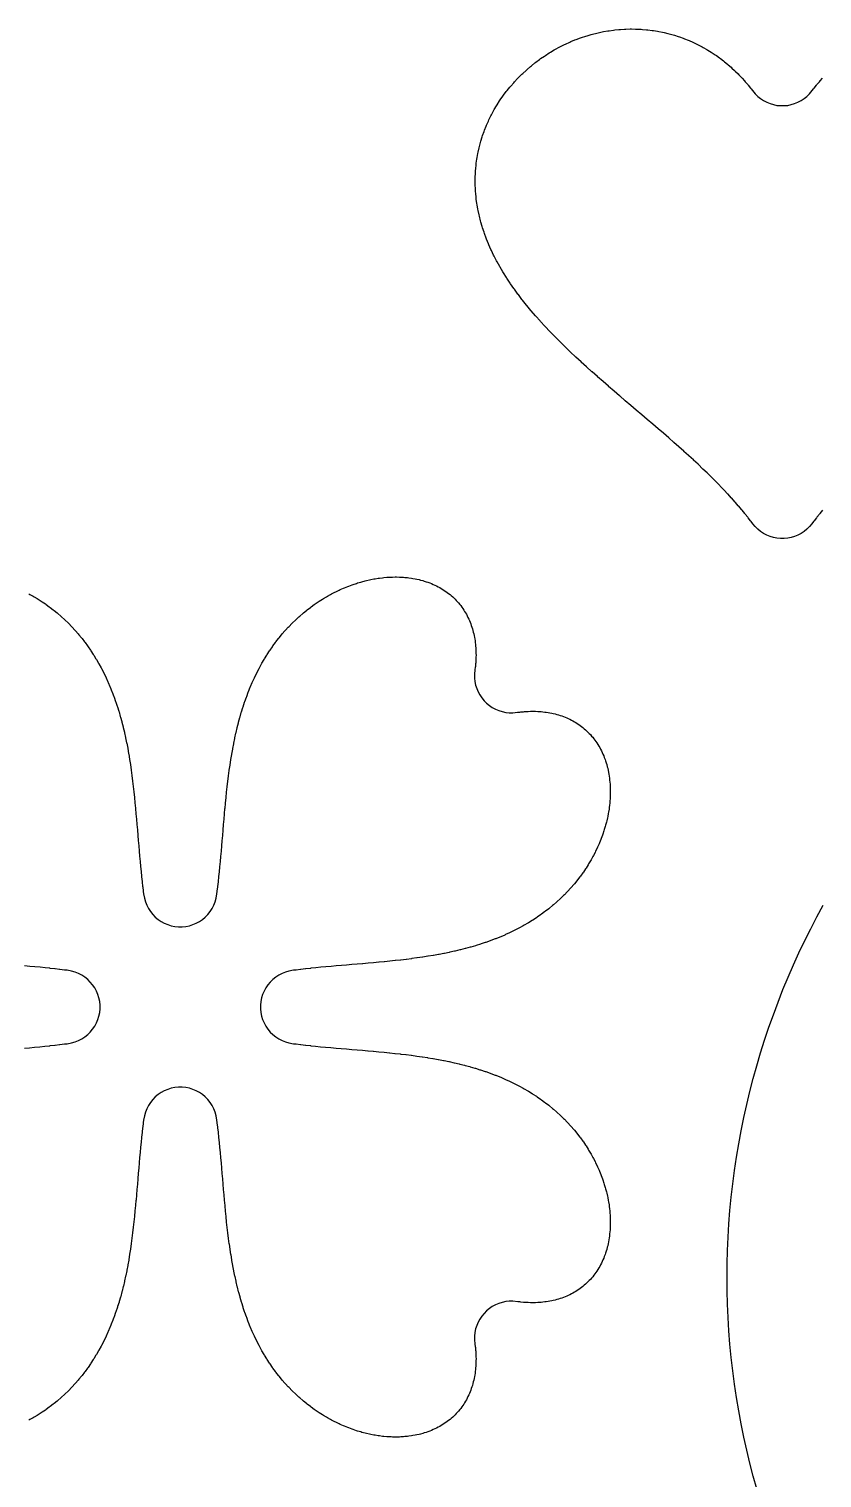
# Model space of a CAD drawing. Header units: metres. Extents: x 10 to 1210, y 10 to 2778.
# Drawn here: x 288.4 to 417.5, y 2510.3 to 2746.2 of the extents above; entities that cross this region are included whole.
import ezdxf

# ---------------------------------------------------------------- set-up
doc = ezdxf.new("R2010")
doc.units = ezdxf.units.M
doc.layers.add('DIS_KENAR_V91_Z3', color=1, linetype='Continuous')

msp = doc.modelspace()

# ---------------------------------------------------------------- linework, layer by layer
at = {"layer": 'DIS_KENAR_V91_Z3'}
for points in [[(417.56, 2667.87), (417.12, 2667.34), (417.04, 2667.24), (416.63, 2666.74), (416.55, 2666.63), (416.17, 2666.14), (416.08, 2666.03), (415.79, 2665.64), (415.41, 2665.19), (415, 2664.78), (414.55, 2664.42), (414.06, 2664.09), (413.54, 2663.82), (413, 2663.6), (412.44, 2663.43), (411.87, 2663.32), (411.29, 2663.26), (410.71, 2663.26), (410.13, 2663.32), (409.56, 2663.43), (409, 2663.6), (408.46, 2663.82), (407.94, 2664.09), (407.45, 2664.42), (407, 2664.78), (406.59, 2665.19), (406.21, 2665.64), (405.92, 2666.03), (405.83, 2666.14), (405.45, 2666.63), (405.37, 2666.74), (404.96, 2667.24), (404.88, 2667.34), (404.44, 2667.87), (404.36, 2667.96), (403.91, 2668.5), (403.83, 2668.59), (403.35, 2669.14), (403.27, 2669.23), (402.76, 2669.8), (402.69, 2669.88), (402.16, 2670.46), (402.08, 2670.53), (401.53, 2671.12), (401.46, 2671.2), (400.88, 2671.8), (400.81, 2671.87), (400.21, 2672.48), (400.15, 2672.55), (399.52, 2673.17), (399.46, 2673.23), (398.81, 2673.87), (398.75, 2673.93), (398.08, 2674.57), (398.02, 2674.62), (397.33, 2675.28), (397.28, 2675.33), (396.56, 2675.99), (396.52, 2676.04), (395.78, 2676.71), (395.74, 2676.75), (394.98, 2677.44), (394.94, 2677.47), (394.17, 2678.16), (394.13, 2678.2), (393.34, 2678.89), (392.5, 2679.63), (391.65, 2680.38), (390.78, 2681.12), (389.91, 2681.87), (389.02, 2682.63), (388.13, 2683.39), (387.23, 2684.16), (386.34, 2684.92), (385.44, 2685.69), (385.43, 2685.69), (384.53, 2686.46), (384.52, 2686.47), (383.63, 2687.23), (383.62, 2687.25), (382.73, 2688.01), (382.71, 2688.03), (381.83, 2688.8), (381.81, 2688.82), (380.93, 2689.59), (380.9, 2689.61), (380.03, 2690.38), (380.01, 2690.41), (379.15, 2691.18), (379.11, 2691.21), (378.26, 2691.98), (378.23, 2692.02), (377.39, 2692.79), (377.35, 2692.83), (376.53, 2693.6), (376.49, 2693.64), (375.68, 2694.42), (375.63, 2694.47), (374.84, 2695.25), (374.79, 2695.3), (374.01, 2696.08), (373.96, 2696.13), (373.2, 2696.91), (373.15, 2696.97), (372.41, 2697.75), (372.35, 2697.81), (371.63, 2698.59), (371.57, 2698.66), (370.88, 2699.44), (370.81, 2699.52), (370.14, 2700.3), (370.07, 2700.38), (369.42, 2701.16), (369.35, 2701.25), (368.7, 2702.07), (368.7, 2702.07), (368.62, 2702.17), (368.03, 2702.95), (367.95, 2703.05), (367.38, 2703.83), (367.3, 2703.94), (366.76, 2704.71), (366.68, 2704.83), (366.17, 2705.61), (366.09, 2705.73), (365.61, 2706.5), (365.53, 2706.64), (365.07, 2707.4), (364.99, 2707.55), (364.57, 2708.31), (364.49, 2708.46), (364.09, 2709.22), (364.01, 2709.38), (363.65, 2710.14), (363.57, 2710.31), (363.24, 2711.06), (363.16, 2711.23), (362.86, 2711.98), (362.79, 2712.16), (362.52, 2712.91), (362.45, 2713.1), (362.21, 2713.84), (362.14, 2714.04), (361.93, 2714.77), (361.87, 2714.98), (361.69, 2715.7), (361.64, 2715.92), (361.48, 2716.64), (361.44, 2716.86), (361.32, 2717.57), (361.28, 2717.8), (361.18, 2718.51), (361.16, 2718.74), (361.09, 2719.45), (361.07, 2719.68), (361.03, 2720.38), (361.02, 2720.62), (361, 2721.31), (361, 2721.55), (361.02, 2722.24), (361.03, 2722.48), (361.07, 2723.17), (361.09, 2723.41), (361.15, 2724.09), (361.18, 2724.33), (361.28, 2725.01), (361.32, 2725.25), (361.44, 2725.92), (361.49, 2726.16), (361.64, 2726.83), (361.69, 2727.06), (361.87, 2727.72), (361.94, 2727.95), (362.14, 2728.61), (362.21, 2728.83), (362.44, 2729.48), (362.52, 2729.7), (362.78, 2730.35), (362.87, 2730.56), (363.15, 2731.2), (363.25, 2731.41), (363.56, 2732.04), (363.66, 2732.24), (364, 2732.87), (364.11, 2733.06), (364.47, 2733.67), (364.59, 2733.87), (364.97, 2734.47), (365.09, 2734.65), (365.5, 2735.24), (365.63, 2735.42), (366.06, 2736), (366.2, 2736.17), (366.65, 2736.73), (366.79, 2736.9), (367.27, 2737.45), (367.42, 2737.61), (367.91, 2738.14), (368.06, 2738.29), (368.58, 2738.81), (368.74, 2738.96), (369.28, 2739.45), (369.44, 2739.6), (369.99, 2740.08), (370.16, 2740.21), (370.73, 2740.67), (370.9, 2740.8), (371.49, 2741.24), (371.66, 2741.36), (372.26, 2741.78), (372.44, 2741.9), (373.06, 2742.29), (373.24, 2742.4), (373.87, 2742.77), (374.05, 2742.88), (374.7, 2743.23), (374.88, 2743.33), (375.54, 2743.65), (375.73, 2743.74), (376.39, 2744.04), (376.59, 2744.13), (377.25, 2744.4), (377.45, 2744.48), (378.13, 2744.73), (378.33, 2744.8), (379.01, 2745.03), (379.22, 2745.09), (379.9, 2745.29), (380.11, 2745.35), (380.8, 2745.52), (381.01, 2745.57), (381.7, 2745.72), (381.91, 2745.76), (382.6, 2745.88), (382.82, 2745.91), (383.51, 2746.01), (383.73, 2746.03), (384.41, 2746.1), (384.64, 2746.12), (385.32, 2746.16), (385.54, 2746.17), (386.22, 2746.19), (386.45, 2746.19), (387.12, 2746.18), (387.34, 2746.18), (388.02, 2746.14), (388.24, 2746.13), (388.9, 2746.07), (389.13, 2746.05), (389.79, 2745.97), (390.01, 2745.94), (390.66, 2745.83), (390.88, 2745.79), (391.52, 2745.66), (391.74, 2745.61), (392.38, 2745.46), (392.59, 2745.41), (393.22, 2745.23), (393.43, 2745.17), (394.04, 2744.97), (394.25, 2744.9), (394.86, 2744.69), (395.06, 2744.61), (395.66, 2744.37), (395.86, 2744.29), (396.44, 2744.03), (396.63, 2743.94), (397.21, 2743.66), (397.4, 2743.57), (397.96, 2743.27), (398.14, 2743.17), (398.69, 2742.86), (398.87, 2742.75), (399.4, 2742.42), (399.57, 2742.31), (400.09, 2741.96), (400.26, 2741.85), (400.77, 2741.49), (400.92, 2741.37), (401.42, 2740.99), (401.57, 2740.87), (402.05, 2740.48), (402.19, 2740.36), (402.66, 2739.96), (402.79, 2739.83), (403.24, 2739.42), (403.37, 2739.29), (403.8, 2738.87), (403.93, 2738.74), (404.34, 2738.31), (404.46, 2738.18), (404.86, 2737.74), (404.97, 2737.61), (405.36, 2737.16), (405.46, 2737.03), (405.83, 2736.58), (405.93, 2736.45), (406.14, 2736.18), (406.6, 2735.62), (407.02, 2735.21), (407.47, 2734.85), (407.96, 2734.53), (408.47, 2734.26), (409.01, 2734.04), (409.56, 2733.88), (410.13, 2733.76), (410.71, 2733.71), (411.29, 2733.71), (411.87, 2733.76), (412.44, 2733.88), (412.99, 2734.04), (413.53, 2734.26), (414.04, 2734.53), (414.53, 2734.85), (414.98, 2735.21), (415.4, 2735.62), (415.86, 2736.18), (416.07, 2736.45), (416.17, 2736.58), (416.54, 2737.03), (416.64, 2737.16), (417.03, 2737.61), (417.14, 2737.74), (417.54, 2738.18)], [(288.36, 2654.25), (288.52, 2654.16), (289.04, 2653.87), (289.2, 2653.78), (289.71, 2653.47), (289.87, 2653.38), (290.38, 2653.05), (290.53, 2652.95), (291.04, 2652.61), (291.18, 2652.51), (291.68, 2652.14), (291.82, 2652.04), (292.32, 2651.66), (292.46, 2651.55), (292.94, 2651.16), (293.07, 2651.04), (293.55, 2650.63), (293.68, 2650.52), (294.15, 2650.09), (294.27, 2649.97), (294.73, 2649.53), (294.85, 2649.4), (295.3, 2648.94), (295.41, 2648.82), (295.85, 2648.35), (295.96, 2648.22), (296.39, 2647.73), (296.5, 2647.6), (296.91, 2647.1), (297.01, 2646.97), (297.42, 2646.45), (297.52, 2646.31), (297.91, 2645.78), (298, 2645.65), (298.38, 2645.1), (298.47, 2644.97), (298.84, 2644.4), (298.92, 2644.27), (299.28, 2643.69), (299.36, 2643.56), (299.7, 2642.97), (299.77, 2642.84), (300.1, 2642.23), (300.17, 2642.1), (300.49, 2641.48), (300.56, 2641.35), (300.87, 2640.72), (300.93, 2640.59), (301.22, 2639.95), (301.28, 2639.82), (301.56, 2639.16), (301.61, 2639.04), (301.88, 2638.37), (301.93, 2638.25), (302.19, 2637.56), (302.23, 2637.45), (302.48, 2636.75), (302.52, 2636.64), (302.74, 2635.97), (302.77, 2635.87), (303, 2635.14), (303.03, 2635.03), (303.24, 2634.3), (303.27, 2634.2), (303.48, 2633.45), (303.5, 2633.35), (303.69, 2632.6), (303.72, 2632.5), (303.9, 2631.74), (303.92, 2631.65), (304.09, 2630.87), (304.11, 2630.79), (304.27, 2630), (304.29, 2629.92), (304.44, 2629.12), (304.45, 2629.05), (304.6, 2628.24), (304.61, 2628.17), (304.74, 2627.36), (304.75, 2627.29), (304.88, 2626.47), (304.89, 2626.41), (305.01, 2625.58), (305.02, 2625.53), (305.13, 2624.69), (305.14, 2624.64), (305.24, 2623.8), (305.25, 2623.76), (305.35, 2622.91), (305.35, 2622.87), (305.45, 2622.02), (305.45, 2621.98), (305.54, 2621.13), (305.54, 2621.09), (305.63, 2620.24), (305.63, 2620.21), (305.71, 2619.35), (305.71, 2619.32), (305.79, 2618.46), (305.79, 2618.44), (305.87, 2617.57), (305.87, 2617.56), (305.95, 2616.69), (305.95, 2616.68), (306.02, 2615.82), (306.09, 2614.94), (306.17, 2614.08), (306.24, 2613.23), (306.31, 2612.38), (306.38, 2611.54), (306.46, 2610.7), (306.54, 2609.87), (306.62, 2609.05), (306.7, 2608.23), (306.71, 2608.19), (306.79, 2607.43), (306.8, 2607.38), (306.88, 2606.64), (306.89, 2606.58), (306.98, 2605.85), (306.98, 2605.79), (307.03, 2605.43), (307.16, 2604.69), (307.32, 2604.12), (307.54, 2603.56), (307.82, 2603.03), (308.14, 2602.53), (308.51, 2602.07), (308.93, 2601.64), (309.39, 2601.26), (309.88, 2600.92), (310.4, 2600.64), (310.95, 2600.41), (311.52, 2600.23), (312.11, 2600.11), (312.7, 2600.05), (313.3, 2600.05), (313.89, 2600.11), (314.48, 2600.23), (315.05, 2600.41), (315.6, 2600.64), (316.12, 2600.92), (316.61, 2601.26), (317.07, 2601.64), (317.49, 2602.07), (317.86, 2602.53), (318.18, 2603.03), (318.46, 2603.56), (318.68, 2604.12), (318.84, 2604.69), (318.97, 2605.43), (319.02, 2605.79), (319.02, 2605.85), (319.11, 2606.58), (319.12, 2606.64), (319.2, 2607.38), (319.21, 2607.43), (319.29, 2608.19), (319.3, 2608.23), (319.38, 2609), (319.46, 2609.83), (319.54, 2610.66), (319.61, 2611.5), (319.69, 2612.35), (319.76, 2613.21), (319.83, 2614.07), (319.91, 2614.94), (319.98, 2615.81), (320.05, 2616.68), (320.05, 2616.68), (320.13, 2617.55), (320.13, 2617.56), (320.2, 2618.42), (320.21, 2618.44), (320.28, 2619.3), (320.29, 2619.32), (320.37, 2620.18), (320.37, 2620.21), (320.45, 2621.06), (320.46, 2621.1), (320.55, 2621.95), (320.55, 2621.98), (320.64, 2622.83), (320.65, 2622.87), (320.75, 2623.71), (320.75, 2623.76), (320.86, 2624.6), (320.86, 2624.65), (320.98, 2625.48), (320.98, 2625.53), (321.1, 2626.36), (321.11, 2626.42), (321.24, 2627.23), (321.25, 2627.3), (321.38, 2628.11), (321.39, 2628.18), (321.53, 2628.98), (321.55, 2629.05), (321.7, 2629.85), (321.71, 2629.93), (321.87, 2630.71), (321.89, 2630.79), (322.06, 2631.57), (322.08, 2631.66), (322.26, 2632.42), (322.28, 2632.51), (322.47, 2633.27), (322.5, 2633.36), (322.7, 2634.11), (322.73, 2634.21), (322.94, 2634.94), (322.97, 2635.05), (323.2, 2635.77), (323.23, 2635.88), (323.48, 2636.63), (323.52, 2636.75), (323.77, 2637.45), (323.81, 2637.56), (324.07, 2638.25), (324.12, 2638.37), (324.39, 2639.04), (324.44, 2639.16), (324.72, 2639.82), (324.78, 2639.95), (325.07, 2640.59), (325.13, 2640.72), (325.44, 2641.35), (325.51, 2641.48), (325.83, 2642.1), (325.9, 2642.23), (326.23, 2642.84), (326.3, 2642.97), (326.64, 2643.56), (326.72, 2643.69), (327.08, 2644.27), (327.16, 2644.4), (327.53, 2644.97), (327.62, 2645.1), (328, 2645.65), (328.09, 2645.78), (328.48, 2646.31), (328.58, 2646.45), (328.99, 2646.97), (329.09, 2647.1), (329.5, 2647.6), (329.61, 2647.73), (330.04, 2648.22), (330.15, 2648.35), (330.59, 2648.82), (330.7, 2648.94), (331.15, 2649.4), (331.27, 2649.53), (331.73, 2649.97), (331.85, 2650.09), (332.32, 2650.52), (332.45, 2650.63), (332.93, 2651.04), (333.06, 2651.16), (333.54, 2651.55), (333.68, 2651.66), (334.18, 2652.04), (334.32, 2652.14), (334.82, 2652.51), (334.96, 2652.61), (335.47, 2652.95), (335.62, 2653.05), (336.13, 2653.38), (336.29, 2653.47), (336.8, 2653.78), (336.96, 2653.87), (337.48, 2654.16), (337.64, 2654.25), (338.17, 2654.52), (338.34, 2654.6), (338.87, 2654.85), (339.03, 2654.93), (339.56, 2655.17), (339.73, 2655.24), (340.27, 2655.45), (340.44, 2655.52), (340.97, 2655.72), (341.15, 2655.78), (341.68, 2655.96), (341.87, 2656.02), (342.39, 2656.17), (342.58, 2656.23), (343.1, 2656.36), (343.29, 2656.41), (343.81, 2656.53), (344.01, 2656.57), (344.52, 2656.67), (344.72, 2656.71), (345.22, 2656.79), (345.43, 2656.82), (345.92, 2656.88), (346.13, 2656.9), (346.62, 2656.94), (346.83, 2656.96), (347.31, 2656.98), (347.53, 2656.99), (347.99, 2657), (348.21, 2657), (348.66, 2656.99), (348.89, 2656.98), (349.32, 2656.95), (349.56, 2656.93), (349.98, 2656.89), (350.22, 2656.86), (350.62, 2656.81), (350.86, 2656.77), (351.25, 2656.7), (351.49, 2656.65), (351.86, 2656.57), (352.11, 2656.5), (352.46, 2656.41), (352.72, 2656.33), (353.05, 2656.23), (353.31, 2656.14), (353.62, 2656.02), (353.88, 2655.92), (354.17, 2655.79), (354.43, 2655.67), (354.71, 2655.54), (354.97, 2655.41), (355.23, 2655.27), (355.48, 2655.12), (355.73, 2654.97), (355.98, 2654.81), (356.21, 2654.65), (356.45, 2654.48), (356.67, 2654.32), (356.91, 2654.13), (357.11, 2653.96), (357.34, 2653.75), (357.53, 2653.58), (357.75, 2653.36), (357.92, 2653.18), (358.13, 2652.95), (358.3, 2652.76), (358.5, 2652.52), (358.65, 2652.33), (358.84, 2652.08), (358.98, 2651.87), (359.15, 2651.62), (359.29, 2651.4), (359.44, 2651.15), (359.57, 2650.92), (359.71, 2650.66), (359.83, 2650.42), (359.96, 2650.15), (360.07, 2649.9), (360.18, 2649.64), (360.28, 2649.37), (360.37, 2649.11), (360.47, 2648.83), (360.55, 2648.58), (360.63, 2648.28), (360.7, 2648.03), (360.77, 2647.72), (360.83, 2647.48), (360.89, 2647.16), (360.93, 2646.91), (360.98, 2646.58), (361.01, 2646.34), (361.05, 2646), (361.08, 2645.77), (361.1, 2645.41), (361.11, 2645.19), (361.13, 2644.82), (361.13, 2644.61), (361.14, 2644.22), (361.13, 2644.02), (361.12, 2643.63), (361.11, 2643.43), (361.09, 2643.03), (361.07, 2642.85), (361.03, 2642.44), (361.01, 2642.26), (360.97, 2641.94), (360.9, 2641.13), (360.9, 2640.55), (360.96, 2639.97), (361.08, 2639.4), (361.25, 2638.85), (361.48, 2638.31), (361.75, 2637.79), (362.08, 2637.31), (362.45, 2636.86), (362.86, 2636.45), (363.31, 2636.08), (363.79, 2635.75), (364.31, 2635.48), (364.85, 2635.25), (365.4, 2635.08), (365.97, 2634.96), (366.55, 2634.9), (367.14, 2634.9), (367.89, 2634.97), (368.26, 2635.01), (368.44, 2635.03), (368.85, 2635.07), (369.03, 2635.09), (369.43, 2635.11), (369.63, 2635.12), (370.02, 2635.13), (370.22, 2635.14), (370.61, 2635.13), (370.82, 2635.13), (371.19, 2635.11), (371.41, 2635.1), (371.77, 2635.08), (372, 2635.05), (372.34, 2635.01), (372.58, 2634.98), (372.91, 2634.93), (373.16, 2634.89), (373.48, 2634.83), (373.72, 2634.77), (374.03, 2634.7), (374.28, 2634.63), (374.58, 2634.55), (374.83, 2634.47), (375.11, 2634.37), (375.37, 2634.28), (375.64, 2634.18), (375.9, 2634.07), (376.15, 2633.96), (376.42, 2633.83), (376.66, 2633.71), (376.92, 2633.57), (377.15, 2633.44), (377.4, 2633.29), (377.62, 2633.15), (377.87, 2632.98), (378.08, 2632.84), (378.33, 2632.65), (378.52, 2632.5), (378.76, 2632.3), (378.95, 2632.13), (379.18, 2631.92), (379.36, 2631.75), (379.58, 2631.53), (379.75, 2631.34), (379.96, 2631.11), (380.13, 2630.91), (380.32, 2630.67), (380.48, 2630.45), (380.65, 2630.21), (380.81, 2629.98), (380.97, 2629.73), (381.12, 2629.48), (381.27, 2629.23), (381.41, 2628.97), (381.54, 2628.71), (381.67, 2628.43), (381.79, 2628.17), (381.92, 2627.88), (382.02, 2627.62), (382.14, 2627.31), (382.23, 2627.05), (382.33, 2626.72), (382.41, 2626.46), (382.5, 2626.11), (382.57, 2625.86), (382.65, 2625.49), (382.7, 2625.25), (382.77, 2624.86), (382.81, 2624.62), (382.86, 2624.22), (382.89, 2623.98), (382.93, 2623.56), (382.95, 2623.32), (382.98, 2622.89), (382.99, 2622.66), (383, 2622.21), (383, 2621.99), (382.99, 2621.53), (382.98, 2621.31), (382.96, 2620.83), (382.94, 2620.62), (382.9, 2620.13), (382.88, 2619.92), (382.82, 2619.43), (382.79, 2619.22), (382.71, 2618.72), (382.67, 2618.52), (382.57, 2618.01), (382.53, 2617.81), (382.41, 2617.29), (382.36, 2617.1), (382.23, 2616.58), (382.17, 2616.39), (382.02, 2615.87), (381.96, 2615.68), (381.78, 2615.15), (381.72, 2614.97), (381.52, 2614.44), (381.45, 2614.27), (381.24, 2613.73), (381.17, 2613.56), (380.93, 2613.03), (380.85, 2612.87), (380.6, 2612.34), (380.52, 2612.17), (380.25, 2611.64), (380.16, 2611.48), (379.87, 2610.96), (379.78, 2610.8), (379.47, 2610.29), (379.38, 2610.13), (379.05, 2609.62), (378.95, 2609.47), (378.61, 2608.96), (378.51, 2608.82), (378.14, 2608.32), (378.04, 2608.18), (377.66, 2607.68), (377.55, 2607.54), (377.16, 2607.06), (377.04, 2606.93), (376.63, 2606.45), (376.52, 2606.32), (376.09, 2605.85), (375.97, 2605.73), (375.53, 2605.27), (375.4, 2605.15), (374.94, 2604.7), (374.82, 2604.59), (374.35, 2604.15), (374.22, 2604.04), (373.73, 2603.61), (373.6, 2603.5), (373.1, 2603.09), (372.97, 2602.99), (372.45, 2602.58), (372.31, 2602.48), (371.78, 2602.09), (371.65, 2602), (371.1, 2601.62), (370.97, 2601.53), (370.4, 2601.16), (370.27, 2601.08), (369.69, 2600.72), (369.56, 2600.64), (368.97, 2600.3), (368.84, 2600.23), (368.23, 2599.9), (368.1, 2599.83), (367.48, 2599.51), (367.35, 2599.44), (366.72, 2599.13), (366.59, 2599.07), (365.95, 2598.78), (365.82, 2598.72), (365.16, 2598.44), (365.04, 2598.39), (364.37, 2598.12), (364.25, 2598.07), (363.56, 2597.81), (363.45, 2597.77), (362.75, 2597.52), (362.64, 2597.48), (361.97, 2597.26), (361.87, 2597.23), (361.14, 2597), (361.03, 2596.97), (360.3, 2596.76), (360.2, 2596.73), (359.45, 2596.52), (359.35, 2596.5), (358.6, 2596.31), (358.5, 2596.28), (357.74, 2596.1), (357.65, 2596.08), (356.87, 2595.91), (356.79, 2595.89), (356, 2595.73), (355.92, 2595.71), (355.12, 2595.56), (355.05, 2595.55), (354.24, 2595.4), (354.17, 2595.39), (353.36, 2595.26), (353.29, 2595.25), (352.47, 2595.12), (352.41, 2595.11), (351.58, 2594.99), (351.53, 2594.98), (350.69, 2594.87), (350.64, 2594.86), (349.8, 2594.76), (349.76, 2594.75), (348.91, 2594.65), (348.87, 2594.65), (348.02, 2594.55), (347.98, 2594.55), (347.13, 2594.46), (347.09, 2594.46), (346.24, 2594.37), (346.21, 2594.37), (345.35, 2594.29), (345.32, 2594.29), (344.46, 2594.21), (344.44, 2594.21), (343.57, 2594.13), (343.56, 2594.13), (342.69, 2594.05), (342.68, 2594.05), (341.82, 2593.98), (340.94, 2593.91), (340.08, 2593.83), (339.23, 2593.76), (338.38, 2593.69), (337.54, 2593.62), (336.7, 2593.54), (335.87, 2593.46), (335.05, 2593.38), (334.23, 2593.3), (334.19, 2593.29), (333.43, 2593.21), (333.38, 2593.2), (332.64, 2593.12), (332.58, 2593.11), (331.85, 2593.02), (331.79, 2593.02), (331.43, 2592.97), (330.69, 2592.84), (330.12, 2592.68), (329.56, 2592.46), (329.03, 2592.18), (328.53, 2591.86), (328.07, 2591.49), (327.64, 2591.07), (327.26, 2590.61), (326.92, 2590.12), (326.64, 2589.6), (326.41, 2589.05), (326.23, 2588.48), (326.11, 2587.89), (326.05, 2587.3), (326.05, 2586.7), (326.11, 2586.11), (326.23, 2585.52), (326.41, 2584.95), (326.64, 2584.4), (326.92, 2583.88), (327.26, 2583.39), (327.64, 2582.93), (328.07, 2582.51), (328.53, 2582.14), (329.03, 2581.82), (329.56, 2581.54), (330.12, 2581.32), (330.69, 2581.16), (331.43, 2581.03), (331.79, 2580.98), (331.85, 2580.98), (332.58, 2580.89), (332.64, 2580.88), (333.38, 2580.8), (333.43, 2580.79), (334.19, 2580.71), (334.23, 2580.7), (335, 2580.62), (335.83, 2580.54), (336.66, 2580.46), (337.5, 2580.39), (338.35, 2580.31), (339.21, 2580.24), (340.07, 2580.17), (340.94, 2580.09), (341.81, 2580.02), (342.68, 2579.95), (342.68, 2579.95), (343.55, 2579.87), (343.56, 2579.87), (344.42, 2579.8), (344.44, 2579.79), (345.3, 2579.72), (345.32, 2579.71), (346.18, 2579.63), (346.21, 2579.63), (347.06, 2579.55), (347.1, 2579.54), (347.95, 2579.45), (347.98, 2579.45), (348.83, 2579.36), (348.87, 2579.35), (349.71, 2579.25), (349.76, 2579.25), (350.6, 2579.14), (350.65, 2579.14), (351.48, 2579.02), (351.53, 2579.02), (352.36, 2578.9), (352.42, 2578.89), (353.23, 2578.76), (353.3, 2578.75), (354.11, 2578.62), (354.18, 2578.61), (354.98, 2578.47), (355.05, 2578.45), (355.85, 2578.3), (355.93, 2578.29), (356.71, 2578.13), (356.79, 2578.11), (357.57, 2577.94), (357.66, 2577.92), (358.42, 2577.74), (358.51, 2577.72), (359.27, 2577.53), (359.36, 2577.5), (360.11, 2577.3), (360.21, 2577.27), (360.94, 2577.06), (361.05, 2577.03), (361.77, 2576.8), (361.88, 2576.77), (362.63, 2576.52), (362.75, 2576.48), (363.45, 2576.23), (363.56, 2576.19), (364.25, 2575.93), (364.37, 2575.88), (365.04, 2575.61), (365.16, 2575.56), (365.82, 2575.28), (365.95, 2575.22), (366.59, 2574.93), (366.72, 2574.87), (367.35, 2574.56), (367.48, 2574.49), (368.1, 2574.17), (368.23, 2574.1), (368.84, 2573.77), (368.97, 2573.7), (369.56, 2573.36), (369.69, 2573.28), (370.27, 2572.92), (370.4, 2572.84), (370.97, 2572.47), (371.1, 2572.38), (371.65, 2572), (371.78, 2571.91), (372.31, 2571.52), (372.45, 2571.42), (372.97, 2571.01), (373.1, 2570.91), (373.6, 2570.5), (373.73, 2570.39), (374.22, 2569.96), (374.35, 2569.85), (374.82, 2569.41), (374.94, 2569.3), (375.4, 2568.85), (375.53, 2568.73), (375.97, 2568.27), (376.09, 2568.15), (376.52, 2567.68), (376.63, 2567.55), (377.04, 2567.07), (377.16, 2566.94), (377.55, 2566.46), (377.66, 2566.32), (378.04, 2565.82), (378.14, 2565.68), (378.51, 2565.18), (378.61, 2565.04), (378.95, 2564.53), (379.05, 2564.38), (379.38, 2563.87), (379.47, 2563.71), (379.78, 2563.2), (379.87, 2563.04), (380.16, 2562.52), (380.25, 2562.36), (380.52, 2561.83), (380.6, 2561.66), (380.85, 2561.13), (380.93, 2560.97), (381.17, 2560.44), (381.24, 2560.27), (381.45, 2559.73), (381.52, 2559.56), (381.72, 2559.03), (381.78, 2558.85), (381.96, 2558.32), (382.02, 2558.13), (382.17, 2557.61), (382.23, 2557.42), (382.36, 2556.9), (382.41, 2556.71), (382.53, 2556.19), (382.57, 2555.99), (382.67, 2555.48), (382.71, 2555.28), (382.79, 2554.78), (382.82, 2554.57), (382.88, 2554.08), (382.9, 2553.87), (382.94, 2553.38), (382.96, 2553.17), (382.98, 2552.69), (382.99, 2552.47), (383, 2552.01), (383, 2551.79), (382.99, 2551.34), (382.98, 2551.11), (382.95, 2550.68), (382.93, 2550.44), (382.89, 2550.02), (382.86, 2549.78), (382.81, 2549.38), (382.77, 2549.14), (382.7, 2548.75), (382.65, 2548.51), (382.57, 2548.14), (382.5, 2547.89), (382.41, 2547.54), (382.33, 2547.28), (382.23, 2546.95), (382.14, 2546.69), (382.02, 2546.38), (381.92, 2546.12), (381.79, 2545.83), (381.67, 2545.57), (381.54, 2545.29), (381.41, 2545.03), (381.27, 2544.77), (381.12, 2544.52), (380.97, 2544.27), (380.81, 2544.02), (380.65, 2543.79), (380.48, 2543.55), (380.32, 2543.33), (380.13, 2543.09), (379.96, 2542.89), (379.75, 2542.66), (379.58, 2542.47), (379.36, 2542.25), (379.18, 2542.08), (378.95, 2541.87), (378.76, 2541.7), (378.52, 2541.5), (378.33, 2541.35), (378.08, 2541.16), (377.87, 2541.02), (377.62, 2540.85), (377.4, 2540.71), (377.15, 2540.56), (376.92, 2540.43), (376.66, 2540.29), (376.42, 2540.17), (376.15, 2540.04), (375.9, 2539.93), (375.64, 2539.82), (375.37, 2539.72), (375.11, 2539.63), (374.83, 2539.53), (374.58, 2539.45), (374.28, 2539.37), (374.03, 2539.3), (373.72, 2539.23), (373.48, 2539.17), (373.16, 2539.11), (372.91, 2539.07), (372.58, 2539.02), (372.34, 2538.99), (372, 2538.95), (371.77, 2538.92), (371.41, 2538.9), (371.19, 2538.89), (370.82, 2538.87), (370.61, 2538.87), (370.22, 2538.86), (370.02, 2538.87), (369.63, 2538.88), (369.43, 2538.89), (369.03, 2538.91), (368.85, 2538.93), (368.44, 2538.97), (368.26, 2538.99), (367.94, 2539.03), (367.13, 2539.1), (366.55, 2539.1), (365.97, 2539.04), (365.4, 2538.92), (364.85, 2538.75), (364.31, 2538.52), (363.79, 2538.25), (363.31, 2537.92), (362.86, 2537.55), (362.45, 2537.14), (362.08, 2536.69), (361.75, 2536.21), (361.48, 2535.69), (361.25, 2535.15), (361.08, 2534.6), (360.96, 2534.03), (360.9, 2533.45), (360.9, 2532.86), (360.97, 2532.11), (361.01, 2531.74), (361.03, 2531.56), (361.07, 2531.15), (361.09, 2530.97), (361.11, 2530.57), (361.12, 2530.37), (361.13, 2529.98), (361.14, 2529.78), (361.13, 2529.39), (361.13, 2529.18), (361.11, 2528.81), (361.1, 2528.59), (361.08, 2528.23), (361.05, 2528), (361.01, 2527.66), (360.98, 2527.42), (360.93, 2527.09), (360.89, 2526.84), (360.83, 2526.52), (360.77, 2526.28), (360.7, 2525.97), (360.63, 2525.72), (360.55, 2525.42), (360.47, 2525.17), (360.37, 2524.89), (360.28, 2524.63), (360.18, 2524.36), (360.07, 2524.1), (359.96, 2523.85), (359.83, 2523.58), (359.71, 2523.34), (359.57, 2523.08), (359.44, 2522.85), (359.29, 2522.6), (359.15, 2522.38), (358.98, 2522.13), (358.84, 2521.92), (358.65, 2521.67), (358.5, 2521.48), (358.3, 2521.24), (358.13, 2521.05), (357.92, 2520.82), (357.75, 2520.64), (357.53, 2520.42), (357.34, 2520.25), (357.11, 2520.04), (356.91, 2519.87), (356.67, 2519.68), (356.45, 2519.52), (356.21, 2519.35), (355.98, 2519.19), (355.73, 2519.03), (355.48, 2518.88), (355.23, 2518.73), (354.97, 2518.59), (354.71, 2518.46), (354.43, 2518.33), (354.17, 2518.21), (353.88, 2518.08), (353.62, 2517.98), (353.31, 2517.86), (353.05, 2517.77), (352.72, 2517.67), (352.46, 2517.59), (352.11, 2517.5), (351.86, 2517.43), (351.49, 2517.35), (351.25, 2517.3), (350.86, 2517.23), (350.62, 2517.19), (350.22, 2517.14), (349.98, 2517.11), (349.56, 2517.07), (349.32, 2517.05), (348.89, 2517.02), (348.66, 2517.01), (348.21, 2517), (347.99, 2517), (347.53, 2517.01), (347.31, 2517.02), (346.83, 2517.04), (346.62, 2517.06), (346.13, 2517.1), (345.92, 2517.12), (345.43, 2517.18), (345.22, 2517.21), (344.72, 2517.29), (344.52, 2517.33), (344.01, 2517.43), (343.81, 2517.47), (343.29, 2517.59), (343.1, 2517.64), (342.58, 2517.77), (342.39, 2517.83), (341.87, 2517.98), (341.68, 2518.04), (341.15, 2518.22), (340.97, 2518.28), (340.44, 2518.48), (340.27, 2518.55), (339.73, 2518.76), (339.56, 2518.83), (339.03, 2519.07), (338.87, 2519.15), (338.34, 2519.4), (338.17, 2519.48), (337.64, 2519.75), (337.48, 2519.84), (336.96, 2520.13), (336.8, 2520.22), (336.29, 2520.53), (336.13, 2520.62), (335.62, 2520.95), (335.47, 2521.05), (334.96, 2521.39), (334.82, 2521.49), (334.32, 2521.86), (334.18, 2521.96), (333.68, 2522.34), (333.54, 2522.45), (333.06, 2522.84), (332.93, 2522.96), (332.45, 2523.37), (332.32, 2523.48), (331.85, 2523.91), (331.73, 2524.03), (331.27, 2524.47), (331.15, 2524.6), (330.7, 2525.06), (330.59, 2525.18), (330.15, 2525.65), (330.04, 2525.78), (329.61, 2526.27), (329.5, 2526.4), (329.09, 2526.9), (328.99, 2527.03), (328.58, 2527.55), (328.48, 2527.69), (328.09, 2528.22), (328, 2528.35), (327.62, 2528.9), (327.53, 2529.03), (327.16, 2529.6), (327.08, 2529.73), (326.72, 2530.31), (326.64, 2530.44), (326.3, 2531.03), (326.23, 2531.16), (325.9, 2531.77), (325.83, 2531.9), (325.51, 2532.52), (325.44, 2532.65), (325.13, 2533.28), (325.07, 2533.41), (324.78, 2534.05), (324.72, 2534.18), (324.44, 2534.84), (324.39, 2534.96), (324.12, 2535.63), (324.07, 2535.75), (323.81, 2536.44), (323.77, 2536.55), (323.52, 2537.25), (323.48, 2537.36), (323.26, 2538.03), (323.23, 2538.13), (323, 2538.86), (322.97, 2538.97), (322.76, 2539.7), (322.73, 2539.8), (322.52, 2540.55), (322.5, 2540.65), (322.31, 2541.4), (322.28, 2541.5), (322.1, 2542.26), (322.08, 2542.35), (321.91, 2543.13), (321.89, 2543.21), (321.73, 2544), (321.71, 2544.08), (321.56, 2544.88), (321.55, 2544.95), (321.4, 2545.76), (321.39, 2545.83), (321.26, 2546.64), (321.25, 2546.71), (321.12, 2547.53), (321.11, 2547.59), (320.99, 2548.42), (320.98, 2548.47), (320.87, 2549.31), (320.86, 2549.36), (320.76, 2550.2), (320.75, 2550.24), (320.65, 2551.09), (320.65, 2551.13), (320.55, 2551.98), (320.55, 2552.02), (320.46, 2552.87), (320.46, 2552.91), (320.37, 2553.76), (320.37, 2553.79), (320.29, 2554.65), (320.29, 2554.68), (320.21, 2555.54), (320.21, 2555.56), (320.13, 2556.43), (320.13, 2556.44), (320.05, 2557.31), (320.05, 2557.32), (319.98, 2558.18), (319.91, 2559.06), (319.83, 2559.92), (319.76, 2560.77), (319.69, 2561.62), (319.62, 2562.46), (319.54, 2563.3), (319.46, 2564.13), (319.38, 2564.95), (319.3, 2565.77), (319.29, 2565.81), (319.21, 2566.57), (319.2, 2566.62), (319.12, 2567.36), (319.11, 2567.42), (319.02, 2568.15), (319.02, 2568.21), (318.97, 2568.57), (318.84, 2569.31), (318.68, 2569.88), (318.46, 2570.44), (318.18, 2570.97), (317.86, 2571.47), (317.49, 2571.93), (317.07, 2572.36), (316.61, 2572.74), (316.12, 2573.08), (315.6, 2573.36), (315.05, 2573.59), (314.48, 2573.77), (313.89, 2573.89), (313.3, 2573.95), (312.7, 2573.95), (312.11, 2573.89), (311.52, 2573.77), (310.95, 2573.59), (310.4, 2573.36), (309.88, 2573.08), (309.39, 2572.74), (308.93, 2572.36), (308.51, 2571.93), (308.14, 2571.47), (307.82, 2570.97), (307.54, 2570.44), (307.32, 2569.88), (307.16, 2569.31), (307.03, 2568.57), (306.98, 2568.21), (306.98, 2568.15), (306.89, 2567.42), (306.88, 2567.36), (306.8, 2566.62), (306.79, 2566.57), (306.71, 2565.81), (306.7, 2565.77), (306.62, 2565), (306.54, 2564.17), (306.46, 2563.34), (306.39, 2562.5), (306.31, 2561.65), (306.24, 2560.79), (306.17, 2559.93), (306.09, 2559.06), (306.02, 2558.19), (305.95, 2557.32), (305.95, 2557.32), (305.87, 2556.45), (305.87, 2556.44), (305.8, 2555.58), (305.79, 2555.56), (305.72, 2554.7), (305.71, 2554.68), (305.63, 2553.82), (305.63, 2553.79), (305.55, 2552.94), (305.54, 2552.9), (305.45, 2552.05), (305.45, 2552.02), (305.36, 2551.17), (305.35, 2551.13), (305.25, 2550.29), (305.25, 2550.24), (305.14, 2549.4), (305.14, 2549.35), (305.02, 2548.52), (305.02, 2548.47), (304.9, 2547.64), (304.89, 2547.58), (304.76, 2546.77), (304.75, 2546.7), (304.62, 2545.89), (304.61, 2545.82), (304.47, 2545.02), (304.45, 2544.95), (304.3, 2544.15), (304.29, 2544.07), (304.13, 2543.29), (304.11, 2543.21), (303.94, 2542.43), (303.92, 2542.34), (303.74, 2541.58), (303.72, 2541.49), (303.53, 2540.73), (303.5, 2540.64), (303.3, 2539.89), (303.27, 2539.79), (303.06, 2539.06), (303.03, 2538.95), (302.8, 2538.23), (302.77, 2538.12), (302.52, 2537.37), (302.48, 2537.25), (302.23, 2536.55), (302.19, 2536.44), (301.93, 2535.75), (301.88, 2535.63), (301.61, 2534.96), (301.56, 2534.84), (301.28, 2534.18), (301.22, 2534.05), (300.93, 2533.41), (300.87, 2533.28), (300.56, 2532.65), (300.49, 2532.52), (300.17, 2531.9), (300.1, 2531.77), (299.77, 2531.16), (299.7, 2531.03), (299.36, 2530.44), (299.28, 2530.31), (298.92, 2529.73), (298.84, 2529.6), (298.47, 2529.03), (298.38, 2528.9), (298, 2528.35), (297.91, 2528.22), (297.52, 2527.69), (297.42, 2527.55), (297.01, 2527.03), (296.91, 2526.9), (296.5, 2526.4), (296.39, 2526.27), (295.96, 2525.78), (295.85, 2525.65), (295.41, 2525.18), (295.3, 2525.06), (294.85, 2524.6), (294.73, 2524.47), (294.27, 2524.03), (294.15, 2523.91), (293.68, 2523.48), (293.55, 2523.37), (293.07, 2522.96), (292.94, 2522.84), (292.46, 2522.45), (292.32, 2522.34), (291.82, 2521.96), (291.68, 2521.86), (291.18, 2521.49), (291.04, 2521.39), (290.53, 2521.05), (290.38, 2520.95), (289.87, 2520.62), (289.71, 2520.53), (289.2, 2520.22), (289.04, 2520.13), (288.52, 2519.84), (288.36, 2519.75)], [(406.84, 2508.55), (406.26, 2510.65), (405.71, 2512.76), (405.2, 2514.88), (404.73, 2517.01), (404.3, 2519.15), (403.9, 2521.29), (403.54, 2523.45), (403.22, 2525.6), (402.93, 2527.77), (402.68, 2529.93), (402.48, 2532.11), (402.3, 2534.28), (402.17, 2536.46), (402.08, 2538.64), (402.02, 2540.82), (402, 2543), (402.02, 2545.18), (402.08, 2547.36), (402.17, 2549.54), (402.3, 2551.72), (402.48, 2553.89), (402.68, 2556.07), (402.93, 2558.23), (403.22, 2560.4), (403.54, 2562.55), (403.9, 2564.71), (404.3, 2566.85), (404.73, 2568.99), (405.2, 2571.12), (405.71, 2573.24), (406.26, 2575.35), (406.84, 2577.45), (407.46, 2579.55), (408.12, 2581.63), (408.81, 2583.7), (409.54, 2585.75), (410.3, 2587.8), (411.1, 2589.83), (411.94, 2591.84), (412.81, 2593.84), (413.71, 2595.83), (414.65, 2597.8), (415.62, 2599.75), (416.63, 2601.68), (417.67, 2603.6)], [(287.62, 2580.31), (288.46, 2580.38), (289.3, 2580.46), (290.13, 2580.54), (290.95, 2580.62), (291.77, 2580.7), (291.81, 2580.71), (292.57, 2580.79), (292.62, 2580.8), (293.36, 2580.88), (293.42, 2580.89), (294.15, 2580.98), (294.21, 2580.98), (294.57, 2581.03), (295.31, 2581.16), (295.88, 2581.32), (296.44, 2581.54), (296.97, 2581.82), (297.47, 2582.14), (297.93, 2582.51), (298.36, 2582.93), (298.74, 2583.39), (299.08, 2583.88), (299.36, 2584.4), (299.59, 2584.95), (299.77, 2585.52), (299.89, 2586.11), (299.95, 2586.7), (299.95, 2587.3), (299.89, 2587.89), (299.77, 2588.48), (299.59, 2589.05), (299.36, 2589.6), (299.08, 2590.12), (298.74, 2590.61), (298.36, 2591.07), (297.93, 2591.49), (297.47, 2591.86), (296.97, 2592.18), (296.44, 2592.46), (295.88, 2592.68), (295.31, 2592.84), (294.57, 2592.97), (294.21, 2593.02), (294.15, 2593.02), (293.42, 2593.11), (293.36, 2593.12), (292.62, 2593.2), (292.57, 2593.21), (291.81, 2593.29), (291.77, 2593.3), (291, 2593.38), (290.17, 2593.46), (289.34, 2593.54), (288.5, 2593.61), (287.65, 2593.69)]]:
    msp.add_lwpolyline(points, dxfattribs=at)

doc.saveas('drawing.dxf')
